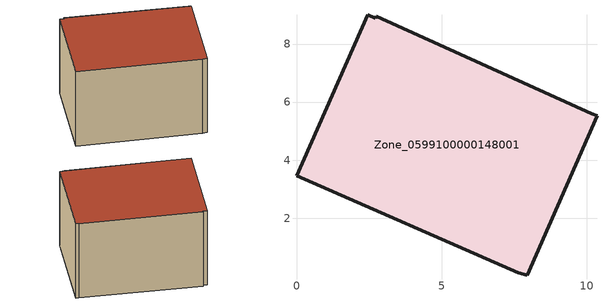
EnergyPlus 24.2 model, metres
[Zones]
Zone_0599100000148001
 floor ground (C_G): 10.17,5.61 10.35,5.53 7.95,0.04 7.65,0.12 0,3.46 2.45,9 2.72,8.88 2.75,8.96 z0
 wall outside (C_F): 10.17,5.61 2.75,8.96 2.72,8.88 2.45,9 0,3.46 7.65,0.12 7.95,0.04 10.35,5.53 10.17,5.61 z0:5.83
 roof outside (C_R): 10.35,5.53 10.17,5.61 2.75,8.96 2.72,8.88 2.45,9 0,3.46 7.65,0.12 7.95,0.04 z5.83
[BUILDING]
Pand.0599100000148001: North Axis=0; Terrain=City; Loads Convergence Tolerance Value=0.04; Temperature Convergence Tolerance Value=0.4; Solar Distribution=FullExterior; Maximum Number of Warmup Days=25; Minimum Number of Warmup Days=1
[Site:Location]
Rotterdam.The.Hague.AP_ZH_NLD Design_Conditions: Latitude=51.96; Longitude=4.45; Time Zone=1; Elevation=-4.5
[SITE:GROUNDTEMPERATURE:BUILDINGSURFACE]
18, 18, 18, 18, 18, 18, 18, 18, 18, 18, 18, 18
[MATERIAL] Thermal Absorptance=0.9; Solar Absorptance=0.7; Visible Absorptance=0.7
Name | Roughness | Thickness | Conductivity | Density | Specific Heat
G.TI.1946-1964 | MediumSmooth | 0.15 | 1 | 540 | 1210
F.TI.1946-1964 | Rough | 0.3 | 0.857143 | 1920 | 840
R.TI.1946-1964 | MediumRough | 0.2 | 0.277778 | 1500 | 1000
[CONSTRUCTION]
C_G: G.TI.1946-1964
C_F: F.TI.1946-1964
C_R: R.TI.1946-1964
[ZONE]
Zone_0599100000148001: Type=1; Multiplier=1; Ceiling Height=Autocalculate; Volume=Autocalculate; Floor Area=autocalculate; Part of Total Floor Area=Yes
[ZONEINFILTRATION:DESIGNFLOWRATE]
Infil_Zone_0599100000148001: Zone or ZoneList or Space or SpaceList=Zone_0599100000148001; Schedule=AlwaysOn; Design Flow Rate Calculation Method=Flow/Area; Flow Rate per Floor Area=0.003; Constant Term Coefficient=1; Temperature Term Coefficient=0; Velocity Term Coefficient=0; Velocity Squared Term Coefficient=0
[HVACTEMPLATE:ZONE:IDEALLOADSAIRSYSTEM]
Zone_0599100000148001: Maximum Heating Supply Air Temperature=50; Minimum Cooling Supply Air Temperature=13; Maximum Heating Supply Air Humidity Ratio=0.0156; Minimum Cooling Supply Air Humidity Ratio=0.0077; Heating Limit=NoLimit; Cooling Limit=NoLimit; Dehumidification Control Type=ConstantSensibleHeatRatio; Cooling Sensible Heat Ratio=0.7; Dehumidification Setpoint=60; Humidification Control Type=None; Humidification Setpoint=30; Outdoor Air Method=None; Outdoor Air Flow Rate per Person=0.00944; Outdoor Air Flow Rate per Zone Floor Area=0; Outdoor Air Flow Rate per Zone=0; Demand Controlled Ventilation Type=None; Outdoor Air Economizer Type=NoEconomizer; Heat Recovery Type=None; Sensible Heat Recovery Effectiveness=0.7; Latent Heat Recovery Effectiveness=0.65
[ZONECONTROL:THERMOSTAT]
ThermostatControl_Zone_0599100000148001: Zone or ZoneList=Zone_0599100000148001; Control Type Schedule=DualSetpointControlType; Control 1=Thermostat_Zone_0599100000148001; Temperature Difference Between Cutout And Setpoint=0
[THERMOSTATSETPOINT:DUALSETPOINT]
Thermostat_Zone_0599100000148001: Heating Setpoint Temperature Schedule=HeatingSetpoint_Zone_0599100000148001; Cooling Setpoint Temperature Schedule=CoolingSetpoint_Zone_0599100000148001
[SCHEDULE:COMPACT]
HeatingSetpoint_Zone_0599100000148001: Through: 12/31, For: AllDays, Until: 24:00, 21
CoolingSetpoint_Zone_0599100000148001: Through: 12/31, For: AllDays, Until: 24:00, 24
DualSetpointControlType: Through: 12/31, For: AllDays, Until: 24:00, 4
AlwaysOn: Through: 12/31, For: AllDays, Until: 24:00, 1
